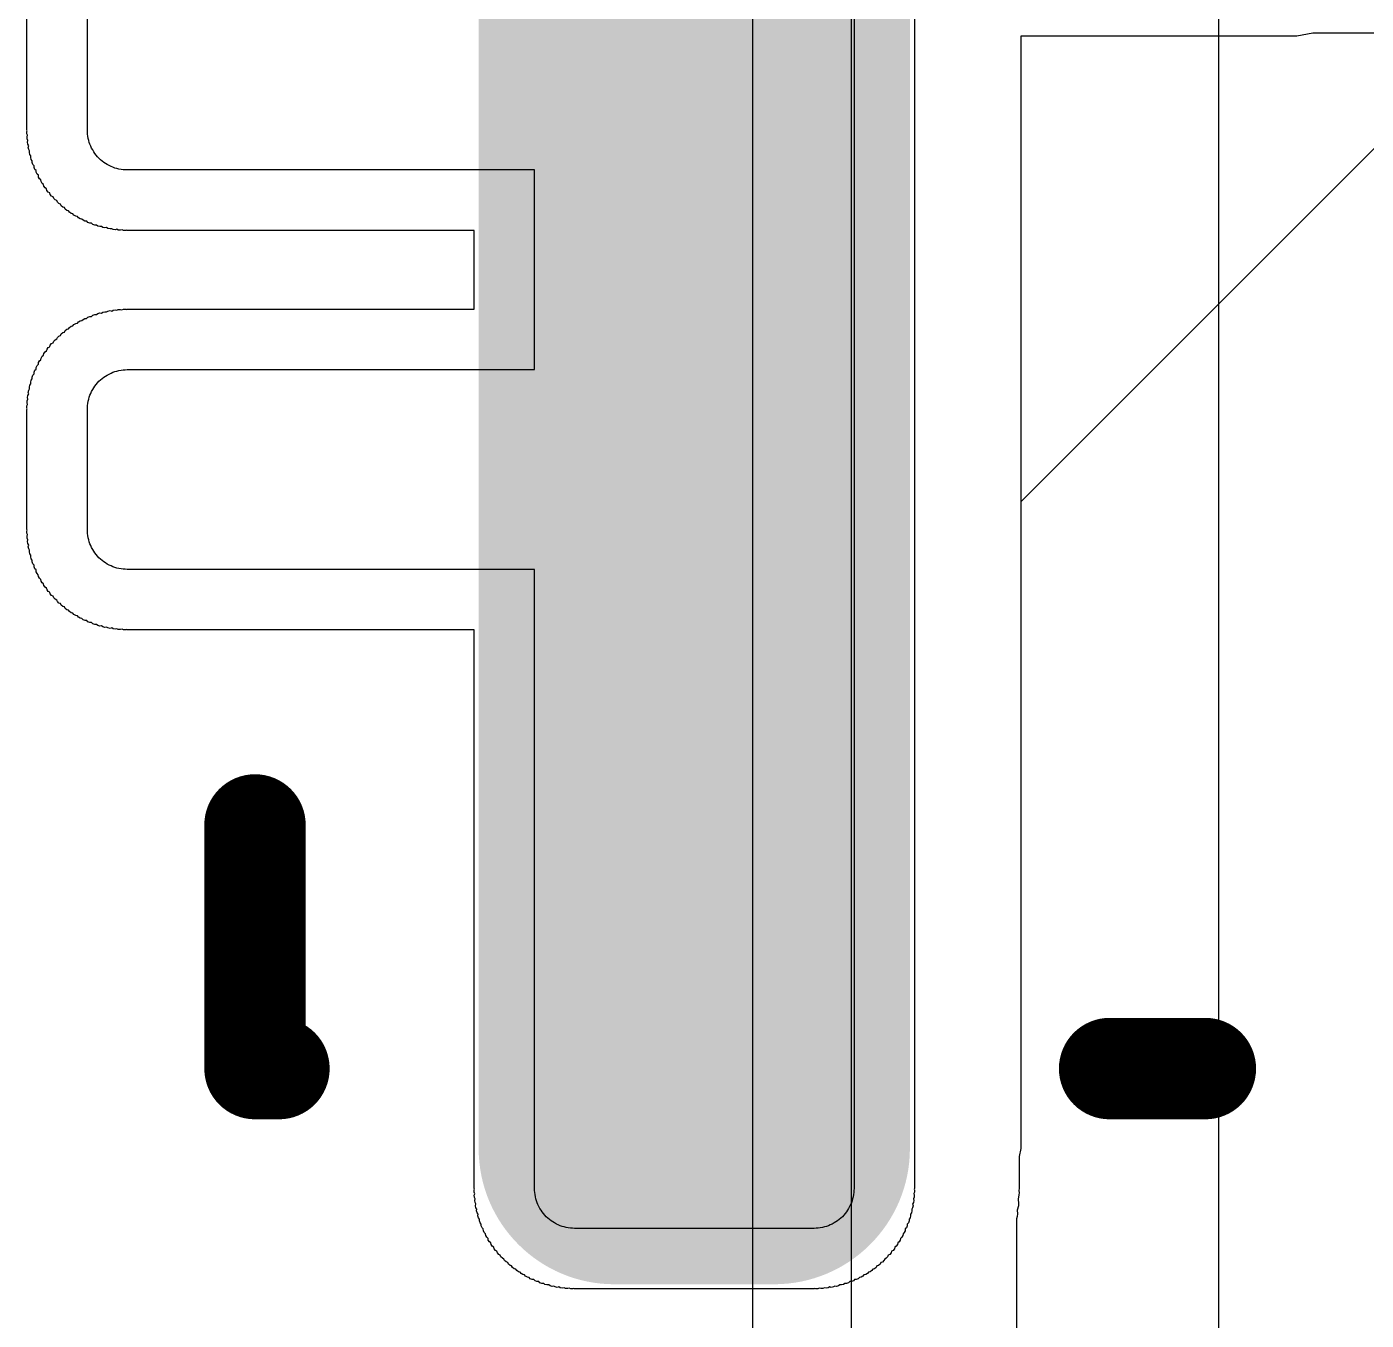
# Model space of a CAD drawing. Header units: inches. Extents: x -7 to 5163, y -3 to 5149.
# Drawn here: x 26.117 to 27.794, y 129.994 to 131.613 of the extents above; entities that cross this region are included whole.
import ezdxf

# ---------------------------------------------------------------- set-up
doc = ezdxf.new("R2010")
doc.units = ezdxf.units.IN
for name, color, linetype in [('PWR', 16, 'Continuous'), ('Top Layer', 1, 'Continuous'), ('Top Overlay', 2, 'Continuous'), ('Top Paste', 8, 'Continuous'), ('Top Solder', 216, 'Continuous')]:
    doc.layers.add(name, color=color, linetype=linetype)

# ---------------------------------------------------------------- blocks, each defined once
blk = doc.blocks.new('10_VQFN_HR__3_3__4')
at = {"layer": 'Top Layer'}
h = blk.add_hatch(color=1, dxfattribs=at)
edge = h.paths.add_edge_path()
edge.add_arc((1.075, -0.3), 0.1, 180, 270)
edge.add_line((1.075, -0.4), (1.275, -0.4))
edge.add_arc((1.275, -0.3), 0.1, 270, 360)
edge.add_line((1.375, -0.3), (1.375, 1.6))
edge.add_arc((1.275, 1.6), 0.1, 0, 90)
edge.add_line((1.275, 1.7), (1.075, 1.7))
edge.add_arc((1.075, 1.6), 0.1, 90, 180)
edge.add_line((0.975, 1.6), (0.975, -0.3))
at = {"layer": 'Top Paste'}
h = blk.add_hatch(color=8, dxfattribs=at)
edge = h.paths.add_edge_path()
edge.add_arc((1.075, -0.3), 0.1, 180, 270)
edge.add_line((1.075, -0.4), (1.275, -0.4))
edge.add_arc((1.275, -0.3), 0.1, 270, 360)
edge.add_line((1.375, -0.3), (1.375, 1.6))
edge.add_arc((1.275, 1.6), 0.1, 0, 90)
edge.add_line((1.275, 1.7), (1.075, 1.7))
edge.add_arc((1.075, 1.6), 0.1, 90, 180)
edge.add_line((0.975, 1.6), (0.975, -0.3))
at = {"layer": 'Top Solder'}
h = blk.add_hatch(color=216, dxfattribs=at)
edge = h.paths.add_edge_path()
edge.add_arc((1.075, -0.3), 0.17, 180, 270)
edge.add_line((1.075, -0.47), (1.275, -0.47))
edge.add_arc((1.275, -0.3), 0.17, 270, 360)
edge.add_line((1.445, -0.3), (1.445, 1.6))
edge.add_arc((1.275, 1.6), 0.17, 0, 90)
edge.add_line((1.275, 1.77), (1.075, 1.77))
edge.add_arc((1.075, 1.6), 0.17, 90, 180)
edge.add_line((0.905, 1.6), (0.905, -0.3))
at = {"layer": 'Top Layer'}
for p, q in [((1, 1.6933), (1.0023, 1.6946)), ((1.0023, 1.6946), (1.0047, 1.6957)), ((1.0047, 1.6957), (1.0071, 1.6967)), ((1.0071, 1.6967), (1.0096, 1.6976)), ((1.0096, 1.6976), (1.0121, 1.6983)), ((1.0121, 1.6983), (1.0146, 1.6989)), ((1.0146, 1.6989), (1.0172, 1.6994)), ((1.0172, 1.6994), (1.0198, 1.6997)), ((1.0198, 1.6997), (1.0224, 1.6999)), ((1.0224, 1.6999), (1.025, 1.7)), ((1.025, 1.7), (1.325, 1.7)), ((1.325, 1.7), (1.3276, 1.6999)), ((1.3276, 1.6999), (1.3302, 1.6997)), ((1.3302, 1.6997), (1.3328, 1.6994)), ((1.3328, 1.6994), (1.3354, 1.6989)), ((1.3354, 1.6989), (1.3379, 1.6983)), ((1.3379, 1.6983), (1.3405, 1.6976)), ((1.3405, 1.6976), (1.3429, 1.6967)), ((1.3429, 1.6967), (1.3453, 1.6957)), ((1.3453, 1.6957), (1.3477, 1.6946)), ((1.3477, 1.6946), (1.35, 1.6933)), ((0.9817, 1.675), (0.9831, 1.6772)), ((0.9831, 1.6772), (0.9845, 1.6794)), ((0.9845, 1.6794), (0.9861, 1.6815)), ((0.9861, 1.6815), (0.9878, 1.6835)), ((0.9878, 1.6835), (0.9896, 1.6854)), ((0.9896, 1.6854), (0.9915, 1.6872)), ((0.9915, 1.6872), (0.9935, 1.6889)), ((0.9935, 1.6889), (0.9956, 1.6905)), ((0.9956, 1.6905), (0.9978, 1.6919)), ((0.9978, 1.6919), (1, 1.6933)), ((1.35, 1.6933), (1.3522, 1.6919)), ((1.3522, 1.6919), (1.3544, 1.6905)), ((1.3544, 1.6905), (1.3565, 1.6889)), ((1.3565, 1.6889), (1.3585, 1.6872)), ((1.3585, 1.6872), (1.3604, 1.6854)), ((1.3604, 1.6854), (1.3622, 1.6835)), ((1.3622, 1.6835), (1.3639, 1.6815)), ((1.3639, 1.6815), (1.3655, 1.6794)), ((1.3655, 1.6794), (1.3669, 1.6772)), ((1.3669, 1.6772), (1.3683, 1.675)), ((0.9756, 1.6578), (0.9761, 1.6604)), ((0.9761, 1.6604), (0.9767, 1.6629)), ((0.9767, 1.6629), (0.9774, 1.6655)), ((0.9774, 1.6655), (0.9783, 1.6679)), ((0.9783, 1.6679), (0.9793, 1.6703)), ((0.9793, 1.6703), (0.9805, 1.6727)), ((0.9805, 1.6727), (0.9817, 1.675)), ((1.3683, 1.675), (1.3696, 1.6727)), ((1.3696, 1.6727), (1.3707, 1.6703)), ((1.3707, 1.6703), (1.3717, 1.6679)), ((1.3717, 1.6679), (1.3726, 1.6655)), ((1.3726, 1.6655), (1.3733, 1.6629)), ((1.3733, 1.6629), (1.3739, 1.6604)), ((1.3739, 1.6604), (1.3744, 1.6578)), ((0.975, 1.65), (0.9751, 1.6526)), ((0.975, -0.35), (0.975, 1.65)), ((0.9751, 1.6526), (0.9753, 1.6552)), ((0.9753, 1.6552), (0.9756, 1.6578)), ((1.3744, 1.6578), (1.3747, 1.6552)), ((1.3747, 1.6552), (1.3749, 1.6526)), ((1.3749, 1.6526), (1.375, 1.65)), ((1.375, 1.65), (1.375, 0.875)), ((1.375, 0.875), (1.885, 0.875)), ((1.885, 0.875), (1.8876, 0.8749)), ((1.8876, 0.8749), (1.8902, 0.8747)), ((1.8902, 0.8747), (1.8928, 0.8744)), ((1.8928, 0.8744), (1.8954, 0.8739)), ((1.8954, 0.8739), (1.8979, 0.8733)), ((1.8979, 0.8733), (1.9005, 0.8726)), ((1.9005, 0.8726), (1.9029, 0.8717)), ((1.9029, 0.8717), (1.9053, 0.8707)), ((1.9053, 0.8707), (1.9077, 0.8696)), ((1.9077, 0.8696), (1.91, 0.8683)), ((1.91, 0.8683), (1.9122, 0.8669)), ((1.9122, 0.8669), (1.9144, 0.8655)), ((1.9144, 0.8655), (1.9165, 0.8639)), ((1.9165, 0.8639), (1.9185, 0.8622)), ((1.9185, 0.8622), (1.9204, 0.8604)), ((1.9204, 0.8604), (1.9222, 0.8585)), ((1.9222, 0.8585), (1.9239, 0.8565)), ((1.9239, 0.8565), (1.9255, 0.8544)), ((1.9255, 0.8544), (1.9269, 0.8522)), ((1.9269, 0.8522), (1.9283, 0.85)), ((1.9283, 0.85), (1.9296, 0.8477)), ((1.9296, 0.8477), (1.9307, 0.8453)), ((1.9307, 0.8453), (1.9317, 0.8429)), ((1.9317, 0.8429), (1.9326, 0.8405)), ((1.9326, 0.8405), (1.9333, 0.8379)), ((1.9333, 0.8379), (1.9339, 0.8354)), ((1.9339, 0.8354), (1.9344, 0.8328)), ((1.9344, 0.8328), (1.9347, 0.8302)), ((1.9347, 0.8302), (1.9349, 0.8276)), ((1.9349, 0.8276), (1.935, 0.825)), ((1.935, 0.825), (1.935, 0.675)), ((1.9349, 0.6724), (1.9347, 0.6698)), ((1.935, 0.675), (1.9349, 0.6724)), ((1.9307, 0.6547), (1.9296, 0.6523)), ((1.9317, 0.6571), (1.9307, 0.6547)), ((1.9326, 0.6596), (1.9317, 0.6571)), ((1.9333, 0.6621), (1.9326, 0.6596)), ((1.9339, 0.6646), (1.9333, 0.6621)), ((1.9344, 0.6672), (1.9339, 0.6646)), ((1.9347, 0.6698), (1.9344, 0.6672)), ((1.9185, 0.6378), (1.9165, 0.6361)), ((1.9204, 0.6396), (1.9185, 0.6378)), ((1.9222, 0.6415), (1.9204, 0.6396)), ((1.9239, 0.6435), (1.9222, 0.6415)), ((1.9255, 0.6456), (1.9239, 0.6435)), ((1.9269, 0.6478), (1.9255, 0.6456)), ((1.9283, 0.65), (1.9269, 0.6478)), ((1.9296, 0.6523), (1.9283, 0.65)), ((1.885, 0.625), (1.375, 0.625)), ((1.375, 0.625), (1.375, 0.375)), ((1.8876, 0.6251), (1.885, 0.625)), ((1.8902, 0.6253), (1.8876, 0.6251)), ((1.8928, 0.6256), (1.8902, 0.6253)), ((1.8954, 0.6261), (1.8928, 0.6256)), ((1.8979, 0.6267), (1.8954, 0.6261)), ((1.9005, 0.6274), (1.8979, 0.6267)), ((1.9029, 0.6283), (1.9005, 0.6274)), ((1.9053, 0.6293), (1.9029, 0.6283)), ((1.9077, 0.6305), (1.9053, 0.6293)), ((1.91, 0.6317), (1.9077, 0.6305)), ((1.9122, 0.6331), (1.91, 0.6317)), ((1.9144, 0.6346), (1.9122, 0.6331)), ((1.9165, 0.6361), (1.9144, 0.6346)), ((1.375, 0.375), (1.885, 0.375)), ((1.885, 0.375), (1.8876, 0.3749)), ((1.8876, 0.3749), (1.8902, 0.3747)), ((1.8902, 0.3747), (1.8928, 0.3744)), ((1.8928, 0.3744), (1.8954, 0.3739)), ((1.8954, 0.3739), (1.8979, 0.3733)), ((1.8979, 0.3733), (1.9005, 0.3726)), ((1.9005, 0.3726), (1.9029, 0.3717)), ((1.9029, 0.3717), (1.9053, 0.3707)), ((1.9053, 0.3707), (1.9077, 0.3696)), ((1.9077, 0.3696), (1.91, 0.3683)), ((1.91, 0.3683), (1.9122, 0.3669)), ((1.9122, 0.3669), (1.9144, 0.3655)), ((1.9144, 0.3655), (1.9165, 0.3639)), ((1.9165, 0.3639), (1.9185, 0.3622)), ((1.9185, 0.3622), (1.9204, 0.3604)), ((1.9204, 0.3604), (1.9222, 0.3585)), ((1.9222, 0.3585), (1.9239, 0.3565)), ((1.9239, 0.3565), (1.9255, 0.3544)), ((1.9255, 0.3544), (1.9269, 0.3522)), ((1.9269, 0.3522), (1.9283, 0.35)), ((1.9283, 0.35), (1.9296, 0.3477)), ((1.9296, 0.3477), (1.9307, 0.3453)), ((1.9307, 0.3453), (1.9317, 0.3429)), ((1.9317, 0.3429), (1.9326, 0.3405)), ((1.9326, 0.3405), (1.9333, 0.3379)), ((1.9333, 0.3379), (1.9339, 0.3354)), ((1.9339, 0.3354), (1.9344, 0.3328)), ((1.9344, 0.3328), (1.9347, 0.3302)), ((1.9347, 0.3302), (1.9349, 0.3276)), ((1.9349, 0.3276), (1.935, 0.325)), ((1.935, 0.325), (1.935, 0.175))]:
    blk.add_line(p, q, dxfattribs=at)
at = {"layer": 'Top Overlay'}
for points in [[(0.655, 1.5, 0.127, 0.127, 0), (0.535, 1.5, 0.127, 0.127, 0)], [(1.725, 1.5, 0.127, 0.127, 0), (1.695, 1.5, 0.127, 0.127, 0)], [(1.725, 1.5, 0.127, 0.127, 0), (1.725, 1.195, 0.127, 0.127, 0)]]:
    blk.add_lwpolyline(points, format="xyseb", dxfattribs=at)
for points in [[(0.5033, 1.5, 0.0635, 0.0635, 1), (0.5668, 1.5, 0.0635, 0.0635, 1)], [(0.6232, 1.5, 0.0635, 0.0635, 1), (0.6867, 1.5, 0.0635, 0.0635, 1)], [(1.6633, 1.5, 0.0635, 0.0635, 1), (1.7268, 1.5, 0.0635, 0.0635, 1)], [(1.6933, 1.5, 0.0635, 0.0635, 1), (1.7568, 1.5, 0.0635, 0.0635, 1)], [(1.6933, 1.5, 0.0635, 0.0635, 1), (1.7568, 1.5, 0.0635, 0.0635, 1)], [(1.6933, 1.195, 0.0635, 0.0635, 1), (1.7568, 1.195, 0.0635, 0.0635, 1)]]:
    blk.add_lwpolyline(points, format="xyseb", close=True, dxfattribs=at)
at = {"layer": 'Top Solder'}
for p, q in [((0.9638, 1.7599), (0.9661, 1.7611)), ((0.9661, 1.7611), (0.9683, 1.7614)), ((0.9683, 1.7614), (0.9697, 1.763)), ((0.9697, 1.763), (0.9721, 1.7641)), ((0.9721, 1.7641), (0.9742, 1.7642)), ((0.9742, 1.7642), (0.9756, 1.7657)), ((0.9756, 1.7657), (0.978, 1.7667)), ((0.978, 1.7667), (0.9802, 1.7667)), ((0.9802, 1.7667), (0.9818, 1.7681)), ((0.9818, 1.7681), (0.9843, 1.769)), ((0.9843, 1.769), (0.9864, 1.7689)), ((0.9864, 1.7689), (0.988, 1.7702)), ((0.988, 1.7702), (0.9905, 1.7709)), ((0.9905, 1.7709), (0.9927, 1.7707)), ((0.9927, 1.7707), (0.9944, 1.772)), ((0.9944, 1.772), (0.997, 1.7726)), ((0.997, 1.7726), (0.999, 1.7723)), ((0.999, 1.7723), (1.0008, 1.7734)), ((1.0008, 1.7734), (1.0034, 1.7739)), ((1.0034, 1.7739), (1.0054, 1.7734)), ((1.0054, 1.7734), (1.0073, 1.7745)), ((1.0073, 1.7745), (1.0099, 1.7748)), ((1.0099, 1.7748), (1.012, 1.7743)), ((1.012, 1.7743), (1.0139, 1.7753)), ((1.0139, 1.7753), (1.0165, 1.7755)), ((1.0165, 1.7755), (1.0185, 1.7748)), ((1.0185, 1.7748), (1.0204, 1.7757)), ((1.0204, 1.7757), (1.023, 1.7757)), ((1.023, 1.7757), (1.024, 1.7754)), ((1.024, 1.7754), (1.025, 1.7758)), ((1.025, 1.7758), (1.325, 1.7758)), ((1.325, 1.7758), (1.326, 1.7754)), ((1.326, 1.7754), (1.327, 1.7757)), ((1.327, 1.7757), (1.3296, 1.7757)), ((1.3296, 1.7757), (1.3315, 1.7748)), ((1.3315, 1.7748), (1.3335, 1.7755)), ((1.3335, 1.7755), (1.3361, 1.7753)), ((1.3361, 1.7753), (1.338, 1.7743)), ((1.338, 1.7743), (1.3402, 1.7748)), ((1.3402, 1.7748), (1.3428, 1.7745)), ((1.3428, 1.7745), (1.3446, 1.7734)), ((1.3446, 1.7734), (1.3466, 1.7739)), ((1.3466, 1.7739), (1.3492, 1.7734)), ((1.3492, 1.7734), (1.351, 1.7723)), ((1.351, 1.7723), (1.353, 1.7726)), ((1.353, 1.7726), (1.3556, 1.772)), ((1.3556, 1.772), (1.3573, 1.7707)), ((1.3573, 1.7707), (1.3595, 1.7709)), ((1.3595, 1.7709), (1.362, 1.7702)), ((1.362, 1.7702), (1.3636, 1.7689)), ((1.3636, 1.7689), (1.3658, 1.769)), ((1.3658, 1.769), (1.3682, 1.7681)), ((1.3682, 1.7681), (1.3698, 1.7667)), ((1.3698, 1.7667), (1.372, 1.7667)), ((1.372, 1.7667), (1.3744, 1.7657)), ((1.3744, 1.7657), (1.3758, 1.7642)), ((1.3758, 1.7642), (1.3779, 1.7641)), ((1.3779, 1.7641), (1.3803, 1.763)), ((1.3803, 1.763), (1.3817, 1.7614)), ((1.3817, 1.7614), (1.3839, 1.7611)), ((1.3839, 1.7611), (1.3862, 1.7599)), ((0.9414, 1.7429), (0.9423, 1.7448)), ((0.9423, 1.7448), (0.9443, 1.7465)), ((0.9443, 1.7465), (0.9463, 1.7471)), ((0.9463, 1.7471), (0.9474, 1.749)), ((0.9474, 1.749), (0.9495, 1.7506)), ((0.9495, 1.7506), (0.9515, 1.7511)), ((0.9515, 1.7511), (0.9527, 1.7529)), ((0.9527, 1.7529), (0.9548, 1.7544)), ((0.9548, 1.7544), (0.9569, 1.7548)), ((0.9569, 1.7548), (0.9582, 1.7566)), ((0.9582, 1.7566), (0.9604, 1.7579)), ((0.9604, 1.7579), (0.9625, 1.7583)), ((0.9625, 1.7583), (0.9638, 1.7599)), ((1.3862, 1.7599), (1.3875, 1.7583)), ((1.3875, 1.7583), (1.3896, 1.7579)), ((1.3896, 1.7579), (1.3918, 1.7566)), ((1.3918, 1.7566), (1.3931, 1.7548)), ((1.3931, 1.7548), (1.3952, 1.7544)), ((1.3952, 1.7544), (1.3973, 1.7529)), ((1.3973, 1.7529), (1.3985, 1.7511)), ((1.3985, 1.7511), (1.4005, 1.7506)), ((1.4005, 1.7506), (1.4026, 1.749)), ((1.4026, 1.749), (1.4037, 1.7471)), ((1.4037, 1.7471), (1.4056, 1.7465)), ((1.4056, 1.7465), (1.4076, 1.7448)), ((1.4076, 1.7448), (1.4086, 1.7429)), ((0.9244, 1.7255), (0.926, 1.7276)), ((0.926, 1.7276), (0.9279, 1.7287)), ((0.9279, 1.7287), (0.9285, 1.7307)), ((0.9285, 1.7307), (0.9302, 1.7327)), ((0.9302, 1.7327), (0.9321, 1.7336)), ((0.9321, 1.7336), (0.9329, 1.7356)), ((0.9329, 1.7356), (0.9347, 1.7375)), ((0.9347, 1.7375), (0.9366, 1.7384)), ((0.9366, 1.7384), (0.9375, 1.7403)), ((0.9375, 1.7403), (0.9394, 1.7422)), ((0.9394, 1.7422), (0.9414, 1.7429)), ((1.4086, 1.7429), (1.4106, 1.7421)), ((1.4106, 1.7421), (1.4125, 1.7403)), ((1.4125, 1.7403), (1.4134, 1.7384)), ((1.4134, 1.7384), (1.4153, 1.7375)), ((1.4153, 1.7375), (1.4171, 1.7356)), ((1.4171, 1.7356), (1.4179, 1.7336)), ((1.4179, 1.7336), (1.4198, 1.7326)), ((1.4198, 1.7326), (1.4215, 1.7306)), ((1.4215, 1.7306), (1.4221, 1.7286)), ((1.4221, 1.7286), (1.424, 1.7276)), ((1.424, 1.7276), (1.4256, 1.7255)), ((0.9139, 1.7089), (0.9151, 1.7112)), ((0.9151, 1.7112), (0.9167, 1.7125)), ((0.9167, 1.7125), (0.9171, 1.7146)), ((0.9171, 1.7146), (0.9184, 1.7168)), ((0.9184, 1.7168), (0.9202, 1.7181)), ((0.9202, 1.7181), (0.9206, 1.7202)), ((0.9206, 1.7202), (0.9221, 1.7223)), ((0.9221, 1.7223), (0.9239, 1.7235)), ((0.9239, 1.7235), (0.9244, 1.7255)), ((1.4256, 1.7255), (1.4261, 1.7235)), ((1.4261, 1.7235), (1.4279, 1.7223)), ((1.4279, 1.7223), (1.4294, 1.7202)), ((1.4294, 1.7202), (1.4298, 1.7181)), ((1.4298, 1.7181), (1.4315, 1.7168)), ((1.4315, 1.7168), (1.4329, 1.7146)), ((1.4329, 1.7146), (1.4332, 1.7125)), ((1.4332, 1.7125), (1.4349, 1.7111)), ((1.4349, 1.7111), (1.4362, 1.7088)), ((0.9069, 1.6932), (0.9083, 1.6948)), ((0.9083, 1.6969), (0.9093, 1.6993)), ((0.9083, 1.6948), (0.9083, 1.6969)), ((0.9093, 1.6993), (0.9108, 1.7008)), ((0.9108, 1.7008), (0.9109, 1.703)), ((0.9109, 1.703), (0.9121, 1.7053)), ((0.9121, 1.7053), (0.9136, 1.7068)), ((0.9136, 1.7068), (0.9139, 1.7089)), ((1.4362, 1.7088), (1.4364, 1.7067)), ((1.4364, 1.7067), (1.4379, 1.7053)), ((1.4379, 1.7053), (1.4391, 1.703)), ((1.4391, 1.703), (1.4392, 1.7008)), ((1.4392, 1.7008), (1.4407, 1.6993)), ((1.4407, 1.6993), (1.4417, 1.6969)), ((1.4417, 1.6969), (1.4417, 1.6948)), ((1.4417, 1.6948), (1.4431, 1.6932)), ((0.9024, 1.678), (0.903, 1.6806)), ((0.9027, 1.676), (0.9024, 1.678)), ((0.903, 1.6806), (0.9043, 1.6823)), ((0.9041, 1.6845), (0.9048, 1.687)), ((0.9043, 1.6823), (0.9041, 1.6845)), ((0.9048, 1.687), (0.9061, 1.6886)), ((0.906, 1.6907), (0.9069, 1.6932)), ((0.9061, 1.6886), (0.906, 1.6907)), ((1.4431, 1.6932), (1.444, 1.6907)), ((1.444, 1.6907), (1.4439, 1.6886)), ((1.4439, 1.6886), (1.4452, 1.687)), ((1.4452, 1.687), (1.4459, 1.6845)), ((1.4459, 1.6845), (1.4457, 1.6824)), ((1.4457, 1.6824), (1.447, 1.6807)), ((1.447, 1.6807), (1.4476, 1.6781)), ((1.4476, 1.6781), (1.4472, 1.676)), ((0.8995, 1.6585), (0.8997, 1.6611)), ((0.8997, 1.6611), (0.9007, 1.6631)), ((0.9002, 1.6652), (0.9005, 1.6677)), ((0.9007, 1.6631), (0.9002, 1.6652)), ((0.9005, 1.6677), (0.9016, 1.6696)), ((0.9011, 1.6717), (0.9016, 1.6742)), ((0.9016, 1.6696), (0.9011, 1.6717)), ((0.9016, 1.6742), (0.9027, 1.676)), ((1.4472, 1.676), (1.4484, 1.6742)), ((1.4484, 1.6742), (1.4489, 1.6717)), ((1.4489, 1.6717), (1.4484, 1.6695)), ((1.4484, 1.6695), (1.4495, 1.6677)), ((1.4499, 1.6651), (1.4493, 1.6631)), ((1.4493, 1.6631), (1.4503, 1.6612)), ((1.4495, 1.6677), (1.4499, 1.6651)), ((1.4503, 1.6612), (1.4505, 1.6586)), ((0.8992, 1.65), (0.8996, 1.651)), ((0.8992, -0.35), (0.8992, 1.65)), ((0.8993, 1.6546), (0.9002, 1.6565)), ((0.8993, 1.652), (0.8993, 1.6546)), ((0.8996, 1.651), (0.8993, 1.652)), ((0.9002, 1.6565), (0.8995, 1.6585)), ((1.4505, 1.6586), (1.4498, 1.6566)), ((1.4498, 1.6566), (1.4507, 1.6546)), ((1.4507, 1.652), (1.4504, 1.651)), ((1.4504, 1.651), (1.4508, 1.65)), ((1.4507, 1.6546), (1.4507, 1.652)), ((1.4508, 1.65), (1.4508, 0.9508)), ((1.4508, 0.9508), (1.885, 0.9508)), ((1.885, 0.9508), (1.886, 0.9504)), ((1.886, 0.9504), (1.887, 0.9507)), ((1.887, 0.9507), (1.8896, 0.9507)), ((1.8896, 0.9507), (1.8915, 0.9498)), ((1.8915, 0.9498), (1.8936, 0.9505)), ((1.8936, 0.9505), (1.8962, 0.9503)), ((1.8962, 0.9503), (1.8981, 0.9493)), ((1.8981, 0.9493), (1.9001, 0.9499)), ((1.9001, 0.9499), (1.9027, 0.9495)), ((1.9027, 0.9495), (1.9045, 0.9484)), ((1.9045, 0.9484), (1.9066, 0.9489)), ((1.9066, 0.9489), (1.9092, 0.9484)), ((1.9092, 0.9484), (1.911, 0.9472)), ((1.911, 0.9472), (1.9131, 0.9476)), ((1.9131, 0.9476), (1.9157, 0.947)), ((1.9157, 0.947), (1.9173, 0.9457)), ((1.9173, 0.9457), (1.9194, 0.946)), ((1.9194, 0.946), (1.9219, 0.9452)), ((1.9219, 0.9452), (1.9236, 0.9439)), ((1.9236, 0.9439), (1.9257, 0.944)), ((1.9257, 0.944), (1.9282, 0.9431)), ((1.9282, 0.9431), (1.9298, 0.9417)), ((1.9298, 0.9417), (1.932, 0.9417)), ((1.932, 0.9417), (1.9344, 0.9407)), ((1.9344, 0.9407), (1.9358, 0.9392)), ((1.9358, 0.9392), (1.9379, 0.9391)), ((1.9379, 0.9391), (1.9403, 0.938)), ((1.9403, 0.938), (1.9417, 0.9364)), ((1.9417, 0.9364), (1.9439, 0.9361)), ((1.9439, 0.9361), (1.9462, 0.9349)), ((1.9462, 0.9349), (1.9475, 0.9332)), ((1.9475, 0.9332), (1.9496, 0.9329)), ((1.9496, 0.9329), (1.9518, 0.9315)), ((1.9518, 0.9315), (1.9531, 0.9298)), ((1.9531, 0.9298), (1.9551, 0.9294)), ((1.9551, 0.9294), (1.9573, 0.9279)), ((1.9573, 0.9279), (1.9585, 0.9261)), ((1.9585, 0.9261), (1.9605, 0.9256)), ((1.9605, 0.9256), (1.9626, 0.924)), ((1.9626, 0.924), (1.9637, 0.9221)), ((1.9637, 0.9221), (1.9657, 0.9215)), ((1.9657, 0.9215), (1.9677, 0.9198)), ((1.9677, 0.9198), (1.9686, 0.9179)), ((1.9686, 0.9179), (1.9706, 0.9172)), ((1.9706, 0.9172), (1.9725, 0.9153)), ((1.9725, 0.9153), (1.9734, 0.9134)), ((1.9734, 0.9134), (1.9753, 0.9125)), ((1.9753, 0.9125), (1.9771, 0.9106)), ((1.9771, 0.9106), (1.9779, 0.9086)), ((1.9779, 0.9086), (1.9798, 0.9076)), ((1.9798, 0.9076), (1.9815, 0.9056)), ((1.9815, 0.9056), (1.9821, 0.9037)), ((1.9821, 0.9037), (1.9839, 0.9026)), ((1.9839, 0.9026), (1.9855, 0.9006)), ((1.9855, 0.9006), (1.9861, 0.8985)), ((1.9861, 0.8985), (1.9879, 0.8973)), ((1.9879, 0.8973), (1.9894, 0.8951)), ((1.9894, 0.8951), (1.9898, 0.8931)), ((1.9898, 0.8931), (1.9915, 0.8918)), ((1.9915, 0.8918), (1.9929, 0.8896)), ((1.9929, 0.8896), (1.9932, 0.8875)), ((1.9932, 0.8875), (1.9949, 0.8862)), ((1.9949, 0.8862), (1.9961, 0.8839)), ((1.9961, 0.8839), (1.9964, 0.8817)), ((1.9964, 0.8817), (1.998, 0.8803)), ((1.998, 0.8803), (1.9991, 0.8779)), ((1.9991, 0.8779), (1.9992, 0.8758)), ((1.9992, 0.8758), (2.0007, 0.8744)), ((2.0007, 0.8744), (2.0017, 0.872)), ((2.0017, 0.872), (2.0017, 0.8698)), ((2.0017, 0.8698), (2.0031, 0.8682)), ((2.0031, 0.8682), (2.004, 0.8657)), ((2.004, 0.8657), (2.0039, 0.8636)), ((2.0039, 0.8636), (2.0052, 0.862)), ((2.0052, 0.862), (2.0059, 0.8595)), ((2.0059, 0.8595), (2.0057, 0.8573)), ((2.0057, 0.8573), (2.007, 0.8556)), ((2.007, 0.8556), (2.0076, 0.853)), ((2.0076, 0.853), (2.0073, 0.851)), ((2.0073, 0.851), (2.0084, 0.8492)), ((2.0084, 0.8492), (2.0089, 0.8467)), ((2.0089, 0.8467), (2.0084, 0.8446)), ((2.0084, 0.8446), (2.0095, 0.8427)), ((2.0098, 0.8402), (2.0093, 0.838)), ((2.0095, 0.8427), (2.0098, 0.8402)), ((2.0093, 0.838), (2.0103, 0.8361)), ((2.0105, 0.8335), (2.0098, 0.8315)), ((2.0098, 0.8315), (2.0107, 0.8296)), ((2.0103, 0.8361), (2.0105, 0.8335)), ((2.0107, 0.827), (2.0104, 0.826)), ((2.0104, 0.826), (2.0108, 0.825)), ((2.0107, 0.8296), (2.0107, 0.827)), ((2.0108, 0.825), (2.0108, 0.675)), ((2.0108, 0.675), (2.0104, 0.674)), ((2.0104, 0.674), (2.0107, 0.673)), ((2.0107, 0.673), (2.0107, 0.6704)), ((2.0095, 0.6573), (2.0084, 0.6554)), ((2.0084, 0.6554), (2.0089, 0.6534)), ((2.0103, 0.6639), (2.0093, 0.662)), ((2.0093, 0.662), (2.0098, 0.6598)), ((2.0098, 0.6598), (2.0095, 0.6573)), ((2.0107, 0.6704), (2.0098, 0.6685)), ((2.0098, 0.6685), (2.0105, 0.6665)), ((2.0105, 0.6665), (2.0103, 0.6639)), ((2.0052, 0.638), (2.0039, 0.6364)), ((2.0059, 0.6405), (2.0052, 0.638)), ((2.007, 0.6444), (2.0057, 0.6427)), ((2.0057, 0.6427), (2.0059, 0.6405)), ((2.0076, 0.647), (2.007, 0.6444)), ((2.0084, 0.6508), (2.0073, 0.649)), ((2.0073, 0.649), (2.0076, 0.647)), ((2.0089, 0.6534), (2.0084, 0.6508)), ((1.9991, 0.6221), (1.998, 0.6197)), ((1.9992, 0.6242), (1.9991, 0.6221)), ((2.0007, 0.6257), (1.9992, 0.6242)), ((2.0017, 0.6281), (2.0007, 0.6257)), ((2.0031, 0.6318), (2.0017, 0.6302)), ((2.0017, 0.6302), (2.0017, 0.6281)), ((2.004, 0.6343), (2.0031, 0.6318)), ((2.0039, 0.6364), (2.004, 0.6343)), ((1.9894, 0.6049), (1.9879, 0.6027)), ((1.9898, 0.607), (1.9894, 0.6049)), ((1.9916, 0.6082), (1.9898, 0.607)), ((1.9929, 0.6105), (1.9916, 0.6082)), ((1.9933, 0.6125), (1.9929, 0.6105)), ((1.9949, 0.6138), (1.9933, 0.6125)), ((1.9961, 0.6161), (1.9949, 0.6138)), ((1.9963, 0.6183), (1.9961, 0.6161)), ((1.998, 0.6197), (1.9963, 0.6183)), ((1.9753, 0.5875), (1.9734, 0.5866)), ((1.9771, 0.5894), (1.9753, 0.5875)), ((1.9779, 0.5914), (1.9771, 0.5894)), ((1.9798, 0.5924), (1.9779, 0.5914)), ((1.9815, 0.5944), (1.9798, 0.5924)), ((1.9821, 0.5963), (1.9815, 0.5944)), ((1.9839, 0.5974), (1.9821, 0.5963)), ((1.9855, 0.5994), (1.9839, 0.5974)), ((1.9861, 0.6015), (1.9855, 0.5994)), ((1.9879, 0.6027), (1.9861, 0.6015)), ((1.9552, 0.5706), (1.9531, 0.5702)), ((1.9573, 0.5721), (1.9552, 0.5706)), ((1.9585, 0.5739), (1.9573, 0.5721)), ((1.9605, 0.5744), (1.9585, 0.5739)), ((1.9626, 0.576), (1.9605, 0.5744)), ((1.9636, 0.5779), (1.9626, 0.576)), ((1.9657, 0.5785), (1.9636, 0.5779)), ((1.9677, 0.5802), (1.9657, 0.5785)), ((1.9686, 0.5821), (1.9677, 0.5802)), ((1.9706, 0.5829), (1.9686, 0.5821)), ((1.9725, 0.5847), (1.9706, 0.5829)), ((1.9734, 0.5866), (1.9725, 0.5847)), ((1.9173, 0.5543), (1.9157, 0.553)), ((1.9194, 0.554), (1.9173, 0.5543)), ((1.9219, 0.5548), (1.9194, 0.554)), ((1.9236, 0.5561), (1.9219, 0.5548)), ((1.9257, 0.556), (1.9236, 0.5561)), ((1.9282, 0.5569), (1.9257, 0.556)), ((1.9298, 0.5583), (1.9282, 0.5569)), ((1.932, 0.5583), (1.9298, 0.5583)), ((1.9344, 0.5593), (1.932, 0.5583)), ((1.9359, 0.5608), (1.9344, 0.5593)), ((1.938, 0.5609), (1.9359, 0.5608)), ((1.9403, 0.5621), (1.938, 0.5609)), ((1.9417, 0.5636), (1.9403, 0.5621)), ((1.9438, 0.5638), (1.9417, 0.5636)), ((1.9461, 0.5651), (1.9438, 0.5638)), ((1.9475, 0.5668), (1.9461, 0.5651)), ((1.9496, 0.5671), (1.9475, 0.5668)), ((1.9518, 0.5685), (1.9496, 0.5671)), ((1.9531, 0.5702), (1.9518, 0.5685)), ((1.885, 0.5492), (1.4508, 0.5492)), ((1.4508, 0.5492), (1.4508, 0.4508)), ((1.886, 0.5496), (1.885, 0.5492)), ((1.887, 0.5493), (1.886, 0.5496)), ((1.8896, 0.5493), (1.887, 0.5493)), ((1.8916, 0.5502), (1.8896, 0.5493)), ((1.8936, 0.5495), (1.8916, 0.5502)), ((1.8962, 0.5497), (1.8936, 0.5495)), ((1.8981, 0.5507), (1.8962, 0.5497)), ((1.9001, 0.5502), (1.8981, 0.5507)), ((1.9027, 0.5505), (1.9001, 0.5502)), ((1.9045, 0.5516), (1.9027, 0.5505)), ((1.9066, 0.5511), (1.9045, 0.5516)), ((1.9092, 0.5516), (1.9066, 0.5511)), ((1.911, 0.5528), (1.9092, 0.5516)), ((1.9131, 0.5524), (1.911, 0.5528)), ((1.9157, 0.553), (1.9131, 0.5524)), ((1.4508, 0.4508), (1.885, 0.4508)), ((1.885, 0.4508), (1.886, 0.4504)), ((1.886, 0.4504), (1.887, 0.4507)), ((1.887, 0.4507), (1.8896, 0.4507)), ((1.8896, 0.4507), (1.8915, 0.4498)), ((1.8915, 0.4498), (1.8936, 0.4505)), ((1.8936, 0.4505), (1.8962, 0.4503)), ((1.8962, 0.4503), (1.8981, 0.4493)), ((1.8981, 0.4493), (1.9001, 0.4498)), ((1.9001, 0.4498), (1.9027, 0.4495)), ((1.9027, 0.4495), (1.9045, 0.4485)), ((1.9045, 0.4485), (1.9066, 0.4489)), ((1.9066, 0.4489), (1.9092, 0.4484)), ((1.9092, 0.4484), (1.911, 0.4472)), ((1.911, 0.4472), (1.9131, 0.4476)), ((1.9131, 0.4476), (1.9157, 0.447)), ((1.9157, 0.447), (1.9174, 0.4457)), ((1.9174, 0.4457), (1.9195, 0.4459)), ((1.9195, 0.4459), (1.922, 0.4452)), ((1.922, 0.4452), (1.9236, 0.4439)), ((1.9236, 0.4439), (1.9257, 0.444)), ((1.9257, 0.444), (1.9282, 0.4431)), ((1.9282, 0.4431), (1.9298, 0.4417)), ((1.9298, 0.4417), (1.9319, 0.4417)), ((1.9319, 0.4417), (1.9343, 0.4407)), ((1.9343, 0.4407), (1.9358, 0.4392)), ((1.9358, 0.4392), (1.938, 0.4391)), ((1.938, 0.4391), (1.9403, 0.4379)), ((1.9403, 0.4379), (1.9417, 0.4364)), ((1.9417, 0.4364), (1.9438, 0.4362)), ((1.9438, 0.4362), (1.9461, 0.4349)), ((1.9461, 0.4349), (1.9475, 0.4332)), ((1.9475, 0.4332), (1.9496, 0.4329)), ((1.9496, 0.4329), (1.9518, 0.4315)), ((1.9518, 0.4315), (1.9531, 0.4298)), ((1.9531, 0.4298), (1.9552, 0.4294)), ((1.9552, 0.4294), (1.9573, 0.4279)), ((1.9573, 0.4279), (1.9585, 0.4261)), ((1.9585, 0.4261), (1.9605, 0.4256)), ((1.9605, 0.4256), (1.9626, 0.424)), ((1.9626, 0.424), (1.9636, 0.4221)), ((1.9636, 0.4221), (1.9657, 0.4215)), ((1.9657, 0.4215), (1.9677, 0.4198)), ((1.9677, 0.4198), (1.9686, 0.4179)), ((1.9686, 0.4179), (1.9706, 0.4171)), ((1.9706, 0.4171), (1.9725, 0.4153)), ((1.9725, 0.4153), (1.9734, 0.4134)), ((1.9734, 0.4134), (1.9753, 0.4125)), ((1.9753, 0.4125), (1.9771, 0.4106)), ((1.9771, 0.4106), (1.9779, 0.4086)), ((1.9779, 0.4086), (1.9798, 0.4076)), ((1.9798, 0.4076), (1.9815, 0.4057)), ((1.9815, 0.4057), (1.9821, 0.4037)), ((1.9821, 0.4037), (1.984, 0.4026)), ((1.984, 0.4026), (1.9856, 0.4005)), ((1.9856, 0.4005), (1.9861, 0.3985)), ((1.9861, 0.3985), (1.9879, 0.3973)), ((1.9879, 0.3973), (1.9894, 0.3952)), ((1.9894, 0.3952), (1.9898, 0.3931)), ((1.9898, 0.3931), (1.9916, 0.3918)), ((1.9916, 0.3918), (1.9929, 0.3896)), ((1.9929, 0.3896), (1.9933, 0.3875)), ((1.9933, 0.3875), (1.9949, 0.3862)), ((1.9949, 0.3862), (1.9961, 0.3839)), ((1.9961, 0.3839), (1.9963, 0.3817)), ((1.9963, 0.3817), (1.998, 0.3803)), ((1.998, 0.3803), (1.9991, 0.3779)), ((1.9991, 0.3779), (1.9992, 0.3758)), ((1.9992, 0.3758), (2.0007, 0.3744)), ((2.0007, 0.3744), (2.0017, 0.372)), ((2.0017, 0.372), (2.0017, 0.3698)), ((2.0017, 0.3698), (2.0031, 0.3682)), ((2.0031, 0.3682), (2.004, 0.3658)), ((2.004, 0.3658), (2.0039, 0.3636)), ((2.0039, 0.3636), (2.0052, 0.362)), ((2.0052, 0.362), (2.0059, 0.3595)), ((2.0059, 0.3595), (2.0057, 0.3573)), ((2.0057, 0.3573), (2.007, 0.3556)), ((2.007, 0.3556), (2.0076, 0.353)), ((2.0076, 0.353), (2.0073, 0.351)), ((2.0073, 0.351), (2.0084, 0.3492)), ((2.0084, 0.3492), (2.0089, 0.3466)), ((2.0089, 0.3466), (2.0084, 0.3446)), ((2.0084, 0.3446), (2.0095, 0.3427)), ((2.0098, 0.3401), (2.0093, 0.3381)), ((2.0093, 0.3381), (2.0103, 0.3361)), ((2.0095, 0.3427), (2.0098, 0.3401)), ((2.0103, 0.3361), (2.0105, 0.3335)), ((2.0105, 0.3335), (2.0098, 0.3315)), ((2.0098, 0.3315), (2.0107, 0.3296)), ((2.0107, 0.327), (2.0104, 0.326)), ((2.0104, 0.326), (2.0108, 0.325)), ((2.0107, 0.3296), (2.0107, 0.327)), ((2.0108, 0.325), (2.0108, 0.175))]:
    blk.add_line(p, q, dxfattribs=at)

msp = doc.modelspace()

# ---------------------------------------------------------------- linework, layer by layer
at = {"layer": 'PWR'}
for p, q in [((27.6098, 123.7809), (27.6098, 145.0848)), ((27.0256, 144.3482), (27.0256, 120.0658))]:
    msp.add_line(p, q, dxfattribs=at)
at = {"layer": 'Top Layer'}
for p, q in [((27.1495, 132.1966), (27.1495, 130.1212)), ((27.362, 130.2089), (27.362, 131.6017)), ((27.362, 131.6017), (27.7074, 131.6017)), ((27.7074, 131.6017), (27.7274, 131.6057)), ((27.7274, 131.6057), (27.8611, 131.6057)), ((27.362, 131.0189), (27.9146, 131.5715)), ((27.362, 130.2089), (27.362, 131.0189)), ((27.36, 130.199), (27.362, 130.2089)), ((27.36, 130.199), (27.362, 130.2089)), ((27.36, 130.1589), (27.36, 130.199)), ((27.36, 130.1589), (27.36, 130.199)), ((27.3587, 130.1456), (27.3599, 130.1509)), ((27.3587, 130.1456), (27.3599, 130.1509)), ((27.3595, 130.1562), (27.36, 130.1589)), ((27.3595, 130.1562), (27.36, 130.1589)), ((27.36, 130.1535), (27.3595, 130.1562)), ((27.36, 130.1535), (27.3595, 130.1562)), ((27.3599, 130.1509), (27.36, 130.1535)), ((27.3599, 130.1509), (27.36, 130.1535)), ((27.3576, 130.1322), (27.3591, 130.1376)), ((27.3576, 130.1322), (27.3591, 130.1376)), ((27.358, 130.1265), (27.3576, 130.1322)), ((27.358, 130.1265), (27.3576, 130.1322)), ((27.3593, 130.1402), (27.3587, 130.1456)), ((27.3593, 130.1402), (27.3587, 130.1456)), ((27.3591, 130.1376), (27.3593, 130.1402)), ((27.3591, 130.1376), (27.3593, 130.1402)), ((27.1495, 130.1212), (27.1495, 123.2885)), ((27.3567, 130.1212), (27.3576, 130.124)), ((27.3567, 130.1212), (27.3576, 130.124)), ((27.3567, 123.2885), (27.3567, 130.1212)), ((27.3567, 123.2885), (27.3567, 130.1212)), ((27.3567, 130.1212), (27.3567, 130.1212)), ((27.3576, 130.124), (27.358, 130.1265)), ((27.3576, 130.124), (27.358, 130.1265))]:
    msp.add_line(p, q, dxfattribs=at)

# ---------------------------------------------------------------- block references
at = {"rotation": 180}
msp.add_blockref('10_VQFN_HR__3_3__4', (28.1279, 131.8089), dxfattribs=at)

doc.saveas('drawing.dxf')
